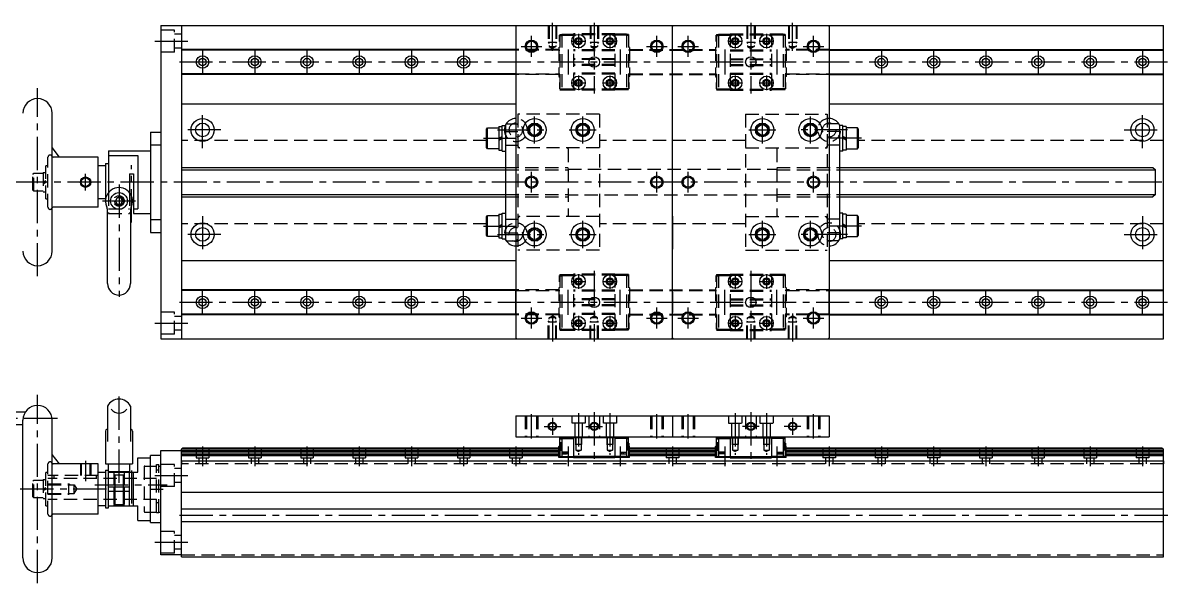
# Model space of a CAD drawing. Extents: x -2 to 824, y -8 to 273.
# Drawn here: x 275 to 824, y 5 to 273 of the extents above; entities that cross this region are included whole.
import ezdxf

# ---------------------------------------------------------------- set-up
doc = ezdxf.new("R2010")
doc.units = 0
doc.header["$LTSCALE"] = 0.5
doc.linetypes.add('CENTER', pattern=[50.8, 31.75, -6.35, 6.35, -6.35])
doc.linetypes.add('DASHED', pattern=[19.05, 12.7, -6.35])
for name, color, linetype in [('MSM_CENTER', 1, 'CENTER'), ('MSM_CONTINUOUS', 7, 'CONTINUOUS'), ('MSM_DASHED', 4, 'DASHED'), ('MSM_NARROW', 5, 'CONTINUOUS')]:
    doc.layers.add(name, color=color, linetype=linetype)

msp = doc.modelspace()

# ---------------------------------------------------------------- linework, layer by layer
at = {"layer": 'MSM_CENTER'}
for p, q in [((528.36, 259.71), (528.36, 273.05)), ((548.36, 273.05), (548.36, 239.34)), ((623.36, 273.05), (623.36, 239.34)), ((643.36, 259.71), (643.36, 273.05)), ((338.02, 264.34), (353.76, 264.34)), ((518.36, 256.84), (518.36, 266.84)), ((537.36, 264.34), (544.36, 264.34)), ((540.86, 267.84), (540.86, 260.84)), ((552.36, 264.34), (559.36, 264.34)), ((555.86, 267.84), (555.86, 260.84)), ((578.36, 256.84), (578.36, 266.84)), ((593.36, 256.84), (593.36, 266.84)), ((612.36, 264.34), (619.36, 264.34)), ((615.86, 267.84), (615.86, 260.84)), ((627.36, 264.34), (634.36, 264.34)), ((630.86, 267.84), (630.86, 260.84)), ((653.36, 256.84), (653.36, 266.84)), ((360.86, 260.34), (360.86, 248.34)), ((385.86, 260.34), (385.86, 248.34)), ((410.86, 260.34), (410.86, 248.34)), ((435.86, 260.34), (435.86, 248.34)), ((460.86, 260.34), (460.86, 248.34)), ((485.86, 260.34), (485.86, 248.34)), ((510.86, 260.34), (510.86, 248.34)), ((513.36, 261.84), (523.36, 261.84)), ((535.86, 260.34), (535.86, 248.34)), ((560.86, 260.34), (560.86, 248.34)), ((573.36, 261.84), (583.36, 261.84)), ((585.86, 249.54), (585.86, 259.14)), ((588.36, 261.84), (598.36, 261.84)), ((610.86, 260.34), (610.86, 248.34)), ((635.86, 260.34), (635.86, 248.34)), ((648.36, 261.84), (658.36, 261.84)), ((660.86, 260.34), (660.86, 248.34)), ((685.86, 260.34), (685.86, 248.34)), ((710.86, 260.34), (710.86, 248.34)), ((735.86, 260.34), (735.86, 248.34)), ((760.86, 260.34), (760.86, 248.34)), ((785.86, 260.34), (785.86, 248.34)), ((810.86, 260.34), (810.86, 248.34)), ((822.88, 254.34), (346.83, 254.34)), ((540.86, 247.84), (540.86, 240.84)), ((555.86, 247.84), (555.86, 240.84)), ((615.86, 247.84), (615.86, 240.84)), ((630.86, 247.84), (630.86, 240.84)), ((281.86, 151.84), (281.86, 241.84)), ((537.36, 244.34), (544.36, 244.34)), ((552.36, 244.34), (559.36, 244.34)), ((612.36, 244.34), (619.36, 244.34)), ((627.36, 244.34), (634.36, 244.34)), ((360.86, 213.04), (360.86, 230.64)), ((585.86, 213.04), (585.86, 230.64)), ((810.86, 213.04), (810.86, 230.64)), ((519.86, 215.34), (519.86, 228.34)), ((542.86, 215.34), (542.86, 228.34)), ((628.86, 215.34), (628.86, 228.34)), ((651.86, 215.34), (651.86, 228.34)), ((369.66, 221.84), (352.06, 221.84)), ((502.06, 221.84), (526.36, 221.84)), ((536.36, 221.84), (549.36, 221.84)), ((622.36, 221.84), (635.36, 221.84)), ((669.66, 221.84), (645.36, 221.84)), ((802.06, 221.84), (819.66, 221.84)), ((495.34, 217.84), (513.86, 217.84)), ((676.38, 217.84), (657.86, 217.84)), ((326.86, 177.61), (326.86, 204.97)), ((304.86, 192.84), (304.86, 200.84)), ((518.36, 191.84), (518.36, 201.84)), ((578.36, 191.84), (578.36, 201.84)), ((593.36, 191.84), (593.36, 201.84)), ((653.36, 191.84), (653.36, 201.84)), ((820.11, 196.84), (234.71, 196.84)), ((320.86, 195.67), (320.86, 141.97)), ((313.03, 187.84), (328.69, 187.84)), ((360.86, 180.64), (360.86, 163.04)), ((495.34, 175.84), (513.86, 175.84)), ((519.86, 165.34), (519.86, 178.34)), ((542.86, 165.34), (542.86, 178.34)), ((585.86, 180.64), (585.86, 163.04)), ((628.86, 165.34), (628.86, 178.34)), ((651.86, 165.34), (651.86, 178.34)), ((676.38, 175.84), (657.86, 175.84)), ((810.86, 180.64), (810.86, 163.04)), ((369.66, 171.84), (352.06, 171.84)), ((502.06, 171.84), (526.36, 171.84)), ((536.36, 171.84), (549.36, 171.84)), ((622.36, 171.84), (635.36, 171.84)), ((669.66, 171.84), (645.36, 171.84)), ((802.06, 171.84), (819.66, 171.84)), ((548.36, 154.34), (548.36, 120.64)), ((623.36, 154.34), (623.36, 120.64)), ((537.36, 149.34), (544.36, 149.34)), ((540.86, 152.84), (540.86, 145.84)), ((552.36, 149.34), (559.36, 149.34)), ((555.86, 152.84), (555.86, 145.84)), ((612.36, 149.34), (619.36, 149.34)), ((615.86, 152.84), (615.86, 145.84)), ((627.36, 149.34), (634.36, 149.34)), ((630.86, 152.84), (630.86, 145.84)), ((360.86, 133.34), (360.86, 145.34)), ((385.86, 133.34), (385.86, 145.34)), ((410.86, 133.34), (410.86, 145.34)), ((435.86, 133.34), (435.86, 145.34)), ((460.86, 133.34), (460.86, 145.34)), ((485.86, 133.34), (485.86, 145.34)), ((510.86, 133.34), (510.86, 145.34)), ((535.86, 133.34), (535.86, 145.34)), ((560.86, 133.34), (560.86, 145.34)), ((585.86, 144.14), (585.86, 134.54)), ((610.86, 133.34), (610.86, 145.34)), ((635.86, 133.34), (635.86, 145.34)), ((660.86, 133.34), (660.86, 145.34)), ((685.86, 133.34), (685.86, 145.34)), ((710.86, 133.34), (710.86, 145.34)), ((735.86, 133.34), (735.86, 145.34)), ((760.86, 133.34), (760.86, 145.34)), ((785.86, 133.34), (785.86, 145.34)), ((810.86, 133.34), (810.86, 145.34)), ((822.88, 139.34), (346.83, 139.34)), ((513.36, 131.84), (523.36, 131.84)), ((518.36, 126.84), (518.36, 136.84)), ((528.36, 133.97), (528.36, 120.64)), ((540.86, 132.84), (540.86, 125.84)), ((555.86, 132.84), (555.86, 125.84)), ((573.36, 131.84), (583.36, 131.84)), ((578.36, 126.84), (578.36, 136.84)), ((588.36, 131.84), (598.36, 131.84)), ((593.36, 126.84), (593.36, 136.84)), ((615.86, 132.84), (615.86, 125.84)), ((630.86, 132.84), (630.86, 125.84)), ((643.36, 133.97), (643.36, 120.64)), ((648.36, 131.84), (658.36, 131.84)), ((653.36, 126.84), (653.36, 136.84)), ((338.02, 129.34), (353.76, 129.34)), ((537.36, 129.34), (544.36, 129.34)), ((552.36, 129.34), (559.36, 129.34)), ((612.36, 129.34), (619.36, 129.34)), ((627.36, 129.34), (634.36, 129.34)), ((281.86, 5), (281.86, 95)), ((320.86, 52.99), (320.86, 96.1)), ((291.36, 83.75), (234.71, 83.75)), ((518.36, 74.12), (518.36, 85.88)), ((528.36, 84), (528.36, 76)), ((540.86, 86.23), (540.86, 66.42)), ((548.36, 86.75), (548.36, 63.5)), ((555.86, 86.23), (555.86, 66.42)), ((578.36, 74.12), (578.36, 85.88)), ((593.36, 74.12), (593.36, 85.88)), ((615.86, 86.23), (615.86, 66.42)), ((623.36, 86.75), (623.36, 63.5)), ((630.86, 86.23), (630.86, 66.42)), ((643.36, 84), (643.36, 76)), ((653.36, 74.12), (653.36, 85.88)), ((524.36, 80), (532.36, 80)), ((544.36, 80), (552.36, 80)), ((627.36, 80), (619.36, 80)), ((647.36, 80), (639.36, 80)), ((360.86, 70.32), (360.86, 60.98)), ((385.86, 70.32), (385.86, 60.98)), ((410.86, 70.32), (410.86, 60.98)), ((435.86, 70.32), (435.86, 60.98)), ((460.86, 70.32), (460.86, 60.98)), ((485.86, 70.32), (485.86, 60.98)), ((510.86, 70.32), (510.86, 60.98)), ((535.86, 70.32), (535.86, 60.98)), ((560.86, 70.32), (560.86, 60.98)), ((585.86, 70.32), (585.86, 60.98)), ((610.86, 70.32), (610.86, 60.98)), ((635.86, 70.32), (635.86, 60.98)), ((660.86, 70.32), (660.86, 60.98)), ((685.86, 70.32), (685.86, 60.98)), ((710.86, 70.32), (710.86, 60.98)), ((735.86, 70.32), (735.86, 60.98)), ((760.86, 70.32), (760.86, 60.98)), ((785.86, 70.32), (785.86, 60.98)), ((810.86, 70.32), (810.86, 60.98)), ((304.86, 63.43), (304.86, 53.81)), ((326.86, 58.88), (326.86, 41)), ((338.02, 56.5), (353.76, 56.5)), ((314.86, 50), (272.36, 50)), ((309.36, 52), (343.86, 52)), ((349.87, 37.5), (823.59, 37.5)), ((338.02, 24.5), (353.76, 24.5))]:
    msp.add_line(p, q, dxfattribs=at)
at = {"layer": 'MSM_CONTINUOUS'}
for p, q in [((340.86, 271.84), (820.86, 271.84)), ((340.86, 271.84), (340.86, 121.84)), ((350.86, 271.84), (350.86, 121.84)), ((510.86, 271.34), (511.36, 271.84)), ((510.86, 271.34), (510.86, 122.34)), ((585.86, 271.34), (585.36, 271.84)), ((585.86, 271.34), (586.36, 271.84)), ((585.86, 122.34), (585.86, 271.34)), ((660.86, 271.34), (660.36, 271.84)), ((660.86, 271.34), (660.86, 122.34)), ((820.86, 121.84), (820.86, 271.84)), ((510.86, 260.34), (350.86, 260.34)), ((510.86, 260.04), (350.86, 260.04)), ((660.86, 260.34), (820.86, 260.34)), ((660.86, 260.04), (820.86, 260.04)), ((510.86, 248.64), (350.86, 248.64)), ((510.86, 248.34), (350.86, 248.34)), ((660.86, 248.64), (820.86, 248.64)), ((660.86, 248.34), (820.86, 248.34)), ((350.86, 234.34), (510.86, 234.34)), ((660.86, 234.34), (820.86, 234.34)), ((288.86, 163.84), (288.86, 229.84)), ((335.86, 220.84), (340.86, 220.84)), ((335.86, 220.84), (335.86, 172.84)), ((496.76, 222.24), (497.36, 222.84)), ((496.76, 213.44), (496.76, 222.24)), ((497.36, 222.84), (502.76, 222.84)), ((497.36, 212.84), (497.36, 222.84)), ((502.76, 223.54), (504.26, 223.54)), ((502.76, 223.54), (502.76, 212.14)), ((504.26, 211.74), (504.26, 223.94)), ((504.26, 223.94), (505.86, 223.94)), ((506.36, 224.84), (505.86, 224.34)), ((505.86, 224.34), (505.86, 169.34)), ((506.36, 224.84), (510.86, 224.84)), ((665.36, 224.84), (660.86, 224.84)), ((665.36, 224.84), (665.86, 224.34)), ((665.86, 224.34), (665.86, 169.34)), ((667.46, 223.94), (665.86, 223.94)), ((667.46, 211.74), (667.46, 223.94)), ((668.96, 223.54), (667.46, 223.54)), ((668.96, 223.54), (668.96, 212.14)), ((674.36, 222.84), (668.96, 222.84)), ((674.96, 222.24), (674.36, 222.84)), ((674.36, 212.84), (674.36, 222.84)), ((674.96, 213.44), (674.96, 222.24)), ((335.86, 214.73), (340.86, 214.73)), ((502.76, 217.84), (504.26, 218.71)), ((502.76, 216.98), (504.26, 217.84)), ((668.96, 217.84), (667.46, 218.71)), ((668.96, 216.98), (667.46, 217.84)), ((292.41, 208.84), (288.86, 213.36)), ((310.86, 208.84), (289.28, 208.84)), ((310.86, 184.84), (310.86, 208.84)), ((315.86, 211.84), (315.86, 191.91)), ((315.86, 211.84), (335.86, 211.84)), ((315.86, 209.53), (329.86, 209.53)), ((329.86, 209.53), (329.86, 184.15)), ((497.36, 212.84), (496.76, 213.44)), ((502.76, 212.84), (497.36, 212.84)), ((502.76, 212.14), (504.26, 212.14)), ((504.26, 211.74), (505.86, 211.74)), ((667.46, 211.74), (665.86, 211.74)), ((668.96, 212.14), (667.46, 212.14)), ((668.96, 212.84), (674.36, 212.84)), ((674.36, 212.84), (674.96, 213.44)), ((310.86, 204.84), (314.36, 204.84)), ((314.36, 205.84), (314.36, 187.84)), ((314.36, 205.84), (315.86, 205.84)), ((350.86, 203.84), (505.86, 203.84)), ((665.86, 203.84), (815.86, 203.84)), ((815.86, 203.84), (816.86, 202.84)), ((325.86, 200.84), (325.86, 191.91)), ((325.86, 200.84), (327.86, 200.84)), ((327.86, 200.84), (327.86, 181.84)), ((816.86, 202.84), (816.86, 190.84)), ((314.36, 188.84), (310.86, 188.84)), ((314.36, 187.84), (314.42, 187.84)), ((320, 189.34), (319.13, 187.84)), ((319.13, 187.84), (320, 186.34)), ((321.73, 189.34), (320, 189.34)), ((322.59, 187.84), (321.73, 189.34)), ((321.73, 186.34), (322.59, 187.84)), ((350.86, 189.84), (505.86, 189.84)), ((665.86, 189.84), (815.86, 189.84)), ((816.86, 190.84), (815.86, 189.84)), ((310.86, 184.84), (289.28, 184.84)), ((315.36, 148.34), (315.36, 183.3)), ((320, 186.34), (321.73, 186.34)), ((326.37, 183.3), (326.37, 148.34)), ((327.86, 184.15), (329.86, 184.15)), ((327.86, 181.84), (335.86, 181.84)), ((502.76, 181.54), (504.26, 181.54)), ((502.76, 181.54), (502.76, 170.14)), ((504.26, 169.74), (504.26, 181.94)), ((504.26, 181.94), (505.86, 181.94)), ((667.46, 181.94), (665.86, 181.94)), ((667.46, 169.74), (667.46, 181.94)), ((668.96, 181.54), (667.46, 181.54)), ((668.96, 181.54), (668.96, 170.14)), ((335.86, 178.95), (340.86, 178.95)), ((496.76, 180.24), (497.36, 180.84)), ((496.76, 171.44), (496.76, 180.24)), ((497.36, 180.84), (502.76, 180.84)), ((497.36, 170.84), (497.36, 180.84)), ((502.76, 175.84), (504.26, 176.71)), ((502.76, 174.98), (504.26, 175.84)), ((668.96, 175.84), (667.46, 176.71)), ((668.96, 174.98), (667.46, 175.84)), ((674.36, 180.84), (668.96, 180.84)), ((674.96, 180.24), (674.36, 180.84)), ((674.36, 170.84), (674.36, 180.84)), ((674.96, 171.44), (674.96, 180.24)), ((335.86, 172.84), (340.86, 172.84)), ((497.36, 170.84), (496.76, 171.44)), ((502.76, 170.84), (497.36, 170.84)), ((502.76, 170.14), (504.26, 170.14)), ((668.96, 170.14), (667.46, 170.14)), ((668.96, 170.84), (674.36, 170.84)), ((674.36, 170.84), (674.96, 171.44)), ((504.26, 169.74), (505.86, 169.74)), ((506.36, 168.84), (505.86, 169.34)), ((506.36, 168.84), (510.86, 168.84)), ((665.36, 168.84), (660.86, 168.84)), ((665.36, 168.84), (665.86, 169.34)), ((667.46, 169.74), (665.86, 169.74)), ((350.86, 159.34), (510.86, 159.34)), ((660.86, 159.34), (820.86, 159.34)), ((510.86, 145.34), (350.86, 145.34)), ((510.86, 145.04), (350.86, 145.04)), ((660.86, 145.34), (820.86, 145.34)), ((660.86, 145.04), (820.86, 145.04)), ((510.86, 133.64), (350.86, 133.64)), ((510.86, 133.34), (350.86, 133.34)), ((660.86, 133.64), (820.86, 133.64)), ((660.86, 133.34), (820.86, 133.34)), ((340.86, 121.84), (820.86, 121.84)), ((510.86, 122.34), (511.36, 121.84)), ((585.86, 122.34), (585.36, 121.84)), ((585.86, 122.34), (586.36, 121.84)), ((660.86, 122.34), (660.36, 121.84)), ((315.36, 89.65), (315.36, 72.67)), ((326.37, 89.65), (326.37, 72.67)), ((275.95, 86.75), (270.86, 86.75)), ((274.86, 17), (274.86, 83)), ((288.86, 17), (288.86, 83)), ((510.86, 85), (510.86, 75)), ((510.86, 85), (660.86, 85)), ((585.86, 85), (585.86, 75)), ((660.86, 85), (660.86, 75)), ((274.86, 80.75), (270.86, 80.75)), ((314.42, 77.67), (314.42, 62.09)), ((315.15, 78.63), (315.36, 78.69)), ((326.58, 78.63), (326.37, 78.69)), ((327.3, 77.67), (327.3, 62.09)), ((510.86, 75), (660.86, 75)), ((531.71, 71.9), (531.71, 68.9)), ((532.31, 71.9), (531.71, 71.9)), ((531.91, 71.9), (531.91, 74.6)), ((531.91, 74.6), (532.91, 74.6)), ((531.91, 74.1), (532.91, 74.1)), ((531.91, 72.2), (532.91, 72.2)), ((532.31, 72.2), (532.31, 68.6)), ((532.91, 74.7), (532.91, 65.1)), ((532.91, 74.7), (538.41, 74.7)), ((532.91, 74.2), (538.41, 74.2)), ((538.41, 75), (538.41, 65)), ((558.31, 74.5), (538.41, 74.5)), ((558.31, 75), (558.31, 65)), ((563.81, 74.7), (558.31, 74.7)), ((563.81, 74.2), (558.31, 74.2)), ((563.81, 74.7), (563.81, 65.1)), ((564.81, 74.6), (563.81, 74.6)), ((564.81, 74.1), (563.81, 74.1)), ((564.81, 72.2), (563.81, 72.2)), ((564.41, 72.2), (564.41, 68.6)), ((565.01, 71.9), (564.41, 71.9)), ((564.81, 71.9), (564.81, 74.6)), ((565.01, 71.9), (565.01, 68.9)), ((606.71, 71.9), (607.31, 71.9)), ((606.71, 71.9), (606.71, 68.9)), ((606.91, 71.9), (606.91, 74.6)), ((606.91, 74.6), (607.91, 74.6)), ((606.91, 74.1), (607.91, 74.1)), ((606.91, 72.2), (607.91, 72.2)), ((607.31, 72.2), (607.31, 68.6)), ((607.91, 74.7), (607.91, 65.1)), ((607.91, 74.7), (613.41, 74.7)), ((607.91, 74.2), (613.41, 74.2)), ((613.41, 75), (613.41, 65)), ((613.41, 74.5), (633.31, 74.5)), ((633.31, 75), (633.31, 65)), ((638.81, 74.7), (633.31, 74.7)), ((638.81, 74.2), (633.31, 74.2)), ((638.81, 74.7), (638.81, 65.1)), ((639.81, 74.6), (638.81, 74.6)), ((639.81, 74.1), (638.81, 74.1)), ((639.81, 72.2), (638.81, 72.2)), ((639.41, 72.2), (639.41, 68.6)), ((639.41, 71.9), (640.01, 71.9)), ((639.81, 71.9), (639.81, 74.6)), ((640.01, 71.9), (640.01, 68.9)), ((292.41, 62), (288.86, 66.52)), ((335.86, 34), (335.86, 66)), ((340.86, 66), (335.86, 66)), ((340.86, 18.5), (340.86, 68.5)), ((340.86, 68.5), (350.86, 68.5)), ((351.36, 69.5), (350.86, 69)), ((350.86, 17.5), (350.86, 69)), ((531.41, 68.46), (350.86, 68.46)), ((531.41, 68.25), (350.86, 68.25)), ((531.41, 67.7), (350.86, 67.7)), ((531.41, 66.7), (350.86, 66.7)), ((531.41, 66.15), (350.86, 66.15)), ((531.41, 65.94), (350.86, 65.94)), ((531.41, 69.2), (351.06, 69.2)), ((531.41, 69.5), (351.36, 69.5)), ((531.41, 70.43), (531.71, 70.61)), ((531.41, 65.1), (531.41, 70.43)), ((531.41, 69.13), (531.71, 69.13)), ((531.91, 68.51), (531.41, 68.51)), ((531.91, 67.38), (531.41, 67.64)), ((531.91, 67.29), (531.41, 67.55)), ((531.91, 67.11), (531.41, 66.85)), ((531.91, 67.02), (531.41, 66.76)), ((531.91, 65.89), (531.41, 65.89)), ((531.71, 68.9), (532.31, 68.9)), ((531.91, 68.9), (531.91, 65.1)), ((531.91, 68.6), (532.91, 68.6)), ((531.91, 67.11), (531.91, 67.11)), ((535.61, 67.6), (532.91, 67.6)), ((535.61, 66.8), (532.91, 66.8)), ((535.11, 67.55), (533.26, 67.55)), ((533.26, 66.85), (535.11, 66.85)), ((533.71, 67.55), (533.71, 67.6)), ((533.71, 66.8), (533.71, 66.85)), ((534.17, 67.55), (534.17, 67.6)), ((534.17, 66.8), (534.17, 66.85)), ((534.31, 66.85), (534.31, 67.55)), ((535.11, 66.85), (535.11, 67.55)), ((535.61, 66.8), (535.61, 67.6)), ((561.11, 67.6), (563.81, 67.6)), ((561.11, 66.8), (561.11, 67.6)), ((561.11, 66.8), (563.81, 66.8)), ((563.46, 67.55), (561.61, 67.55)), ((561.61, 67.55), (561.61, 66.85)), ((561.61, 66.85), (563.46, 66.85)), ((562.41, 67.55), (562.41, 66.85)), ((562.55, 67.55), (562.55, 67.6)), ((562.55, 66.8), (562.55, 66.85)), ((563.01, 67.55), (563.01, 67.6)), ((563.01, 66.8), (563.01, 66.85)), ((564.81, 68.6), (563.81, 68.6)), ((564.41, 68.9), (565.01, 68.9)), ((564.81, 68.9), (564.81, 65.1)), ((564.81, 68.51), (565.31, 68.51)), ((564.81, 67.38), (565.31, 67.64)), ((564.81, 67.29), (565.31, 67.55)), ((564.81, 67.11), (565.31, 66.85)), ((564.81, 67.11), (564.81, 67.11)), ((564.81, 67.02), (565.31, 66.76)), ((564.81, 65.89), (565.31, 65.89)), ((565.31, 70.43), (565.01, 70.61)), ((565.31, 69.13), (565.01, 69.13)), ((565.31, 65.1), (565.31, 70.43)), ((606.41, 69.5), (565.31, 69.5)), ((606.41, 69.2), (565.31, 69.2)), ((606.41, 68.46), (565.31, 68.46)), ((606.41, 68.25), (565.31, 68.25)), ((606.41, 67.7), (565.31, 67.7)), ((606.41, 66.7), (565.31, 66.7)), ((606.41, 66.15), (565.31, 66.15)), ((606.41, 65.94), (565.31, 65.94)), ((606.41, 70.43), (606.71, 70.61)), ((606.41, 65.1), (606.41, 70.43)), ((606.41, 69.13), (606.71, 69.13)), ((606.91, 68.51), (606.41, 68.51)), ((606.91, 67.38), (606.41, 67.64)), ((606.91, 67.29), (606.41, 67.55)), ((606.91, 67.11), (606.41, 66.85)), ((606.91, 67.02), (606.41, 66.76)), ((606.91, 65.89), (606.41, 65.89)), ((607.31, 68.9), (606.71, 68.9)), ((606.91, 68.9), (606.91, 65.1)), ((606.91, 68.6), (607.91, 68.6)), ((606.91, 67.11), (606.91, 67.11)), ((610.61, 67.6), (607.91, 67.6)), ((610.61, 66.8), (607.91, 66.8)), ((608.26, 67.55), (610.11, 67.55)), ((610.11, 66.85), (608.26, 66.85)), ((608.71, 67.55), (608.71, 67.6)), ((608.71, 66.8), (608.71, 66.85)), ((609.17, 67.55), (609.17, 67.6)), ((609.17, 66.8), (609.17, 66.85)), ((609.31, 67.55), (609.31, 66.85)), ((610.11, 67.55), (610.11, 66.85)), ((610.61, 66.8), (610.61, 67.6)), ((636.11, 67.6), (638.81, 67.6)), ((636.11, 66.8), (636.11, 67.6)), ((636.11, 66.8), (638.81, 66.8)), ((636.61, 66.85), (636.61, 67.55)), ((636.61, 67.55), (638.46, 67.55)), ((638.46, 66.85), (636.61, 66.85)), ((637.41, 66.85), (637.41, 67.55)), ((637.55, 67.55), (637.55, 67.6)), ((637.55, 66.8), (637.55, 66.85)), ((638.01, 67.55), (638.01, 67.6)), ((638.01, 66.8), (638.01, 66.85)), ((639.81, 68.6), (638.81, 68.6)), ((640.01, 68.9), (639.41, 68.9)), ((639.81, 68.9), (639.81, 65.1)), ((639.81, 68.51), (640.31, 68.51)), ((639.81, 67.38), (640.31, 67.64)), ((639.81, 67.29), (640.31, 67.55)), ((639.81, 67.11), (639.81, 67.11)), ((639.81, 67.11), (640.31, 66.85)), ((639.81, 67.02), (640.31, 66.76)), ((639.81, 65.89), (640.31, 65.89)), ((640.31, 70.43), (640.01, 70.61)), ((640.31, 69.13), (640.01, 69.13)), ((640.31, 65.1), (640.31, 70.43)), ((820.36, 69.5), (640.31, 69.5)), ((820.66, 69.2), (640.31, 69.2)), ((820.86, 68.46), (640.31, 68.46)), ((820.86, 68.25), (640.31, 68.25)), ((820.86, 67.7), (640.31, 67.7)), ((820.86, 66.7), (640.31, 66.7)), ((820.86, 66.15), (640.31, 66.15)), ((820.86, 65.94), (640.31, 65.94)), ((820.36, 69.5), (820.86, 69)), ((820.86, 17.5), (820.86, 69)), ((310.86, 62), (289.28, 62)), ((310.86, 38), (310.86, 62)), ((314.42, 62.09), (314.62, 62)), ((314.42, 62.09), (327.3, 62.09)), ((314.62, 62), (327.1, 62)), ((315.86, 41), (315.86, 62)), ((325.86, 62), (325.86, 58.37)), ((327.3, 62.09), (327.1, 62)), ((329.86, 65), (335.86, 65)), ((329.86, 58), (329.86, 65)), ((350.86, 63.5), (820.86, 63.5)), ((538.41, 65.1), (531.41, 65.1)), ((531.91, 65.6), (538.41, 65.6)), ((558.31, 65.5), (538.41, 65.5)), ((558.31, 65), (538.41, 65)), ((564.81, 65.6), (558.31, 65.6)), ((565.31, 65.1), (558.31, 65.1)), ((613.41, 65.1), (606.41, 65.1)), ((606.91, 65.6), (613.41, 65.6)), ((613.41, 65.5), (633.31, 65.5)), ((613.41, 65), (633.31, 65)), ((639.81, 65.6), (633.31, 65.6)), ((640.31, 65.1), (633.31, 65.1)), ((310.86, 58), (314.36, 58)), ((314.36, 59), (315.86, 59)), ((314.36, 59), (314.36, 41)), ((315.86, 58.37), (325.86, 58.37)), ((316.23, 58), (315.86, 58.37)), ((315.86, 58), (329.86, 58)), ((325.5, 58), (325.86, 58.37)), ((325.86, 42), (325.86, 58)), ((327.86, 42), (327.86, 58)), ((315.86, 51), (325.86, 51)), ((318.36, 51), (318.36, 49)), ((323.36, 51), (323.36, 49)), ((315.86, 49), (325.86, 49)), ((350.86, 48.5), (820.86, 48.5)), ((314.36, 42), (310.86, 42)), ((314.36, 41), (315.86, 41)), ((315.86, 42), (329.86, 42)), ((329.86, 35), (329.86, 42)), ((350.86, 40.5), (820.86, 40.5)), ((310.86, 38), (289.28, 38)), ((329.86, 35), (335.86, 35)), ((335.86, 34), (340.86, 34)), ((350.86, 34.5), (820.86, 34.5)), ((350.86, 18.5), (340.86, 18.5)), ((350.86, 17.5), (820.86, 17.5))]:
    msp.add_line(p, q, dxfattribs=at)
for centre, radius in [((518.36, 261.84), 2.46), ((540.86, 264.34), 3.25), ((540.86, 264.34), 1.75), ((540.86, 264.34), 1.23), ((555.86, 264.34), 3.25), ((555.86, 264.34), 1.75), ((555.86, 264.34), 1.23), ((578.36, 261.84), 2.46), ((593.36, 261.84), 2.46), ((615.86, 264.34), 3.25), ((615.86, 264.34), 1.75), ((615.86, 264.34), 1.23), ((630.86, 264.34), 3.25), ((630.86, 264.34), 1.75), ((630.86, 264.34), 1.23), ((653.36, 261.84), 2.46), ((360.86, 254.34), 3), ((360.86, 254.34), 1.75), ((385.86, 254.34), 3), ((385.86, 254.34), 1.75), ((410.86, 254.34), 3), ((410.86, 254.34), 1.75), ((435.86, 254.34), 3), ((435.86, 254.34), 1.75), ((460.86, 254.34), 3), ((460.86, 254.34), 1.75), ((485.86, 254.34), 3), ((485.86, 254.34), 1.75), ((548.36, 254.34), 2.5), ((623.36, 254.34), 2.5), ((685.86, 254.34), 3), ((685.86, 254.34), 1.75), ((710.86, 254.34), 3), ((710.86, 254.34), 1.75), ((735.86, 254.34), 3), ((735.86, 254.34), 1.75), ((760.86, 254.34), 3), ((760.86, 254.34), 1.75), ((785.86, 254.34), 3), ((785.86, 254.34), 1.75), ((810.86, 254.34), 3), ((810.86, 254.34), 1.75), ((540.86, 244.34), 3.25), ((555.86, 244.34), 3.25), ((615.86, 244.34), 3.25), ((630.86, 244.34), 3.25), ((540.86, 244.34), 1.75), ((540.86, 244.34), 1.23), ((555.86, 244.34), 1.75), ((555.86, 244.34), 1.23), ((615.86, 244.34), 1.75), ((615.86, 244.34), 1.23), ((630.86, 244.34), 1.75), ((630.86, 244.34), 1.23), ((360.86, 221.84), 5.5), ((360.86, 221.84), 3.3), ((519.86, 221.84), 5.5), ((519.86, 221.84), 3.3), ((542.86, 221.84), 5.5), ((542.86, 221.84), 3.3), ((628.86, 221.84), 5.5), ((628.86, 221.84), 3.3), ((651.86, 221.84), 5.5), ((651.86, 221.84), 3.3), ((810.86, 221.84), 5.5), ((810.86, 221.84), 3.3), ((519.86, 221.84), 2.46), ((542.86, 221.84), 2.46), ((628.86, 221.84), 2.46), ((651.86, 221.84), 2.46), ((304.86, 196.84), 2.07), ((518.36, 196.84), 2.46), ((578.36, 196.84), 2.46), ((593.36, 196.84), 2.46), ((653.36, 196.84), 2.46), ((320.86, 187.84), 4), ((360.86, 171.84), 5.5), ((519.86, 171.84), 5.5), ((542.86, 171.84), 5.5), ((628.86, 171.84), 5.5), ((651.86, 171.84), 5.5), ((810.86, 171.84), 5.5), ((360.86, 171.84), 3.3), ((519.86, 171.84), 3.3), ((519.86, 171.84), 2.46), ((542.86, 171.84), 3.3), ((542.86, 171.84), 2.46), ((628.86, 171.84), 3.3), ((628.86, 171.84), 2.46), ((651.86, 171.84), 3.3), ((651.86, 171.84), 2.46), ((810.86, 171.84), 3.3), ((540.86, 149.34), 3.25), ((540.86, 149.34), 1.75), ((540.86, 149.34), 1.23), ((555.86, 149.34), 3.25), ((555.86, 149.34), 1.75), ((555.86, 149.34), 1.23), ((615.86, 149.34), 3.25), ((615.86, 149.34), 1.75), ((615.86, 149.34), 1.23), ((630.86, 149.34), 3.25), ((630.86, 149.34), 1.75), ((630.86, 149.34), 1.23), ((360.86, 139.34), 3), ((360.86, 139.34), 1.75), ((385.86, 139.34), 3), ((385.86, 139.34), 1.75), ((410.86, 139.34), 3), ((410.86, 139.34), 1.75), ((435.86, 139.34), 3), ((435.86, 139.34), 1.75), ((460.86, 139.34), 3), ((460.86, 139.34), 1.75), ((485.86, 139.34), 3), ((485.86, 139.34), 1.75), ((548.36, 139.34), 2.5), ((623.36, 139.34), 2.5), ((685.86, 139.34), 3), ((685.86, 139.34), 1.75), ((710.86, 139.34), 3), ((710.86, 139.34), 1.75), ((735.86, 139.34), 3), ((735.86, 139.34), 1.75), ((760.86, 139.34), 3), ((760.86, 139.34), 1.75), ((785.86, 139.34), 3), ((785.86, 139.34), 1.75), ((810.86, 139.34), 3), ((810.86, 139.34), 1.75), ((518.36, 131.84), 2.46), ((540.86, 129.34), 3.25), ((555.86, 129.34), 3.25), ((578.36, 131.84), 2.46), ((593.36, 131.84), 2.46), ((615.86, 129.34), 3.25), ((630.86, 129.34), 3.25), ((653.36, 131.84), 2.46), ((540.86, 129.34), 1.75), ((540.86, 129.34), 1.23), ((555.86, 129.34), 1.75), ((555.86, 129.34), 1.23), ((615.86, 129.34), 1.75), ((615.86, 129.34), 1.23), ((630.86, 129.34), 1.75), ((630.86, 129.34), 1.23), ((528.36, 80), 1.62), ((548.36, 80), 1.62), ((623.36, 80), 1.62), ((643.36, 80), 1.62)]:
    msp.add_circle(centre, radius, dxfattribs=at)
for centre, radius, start, end in [((281.86, 229.84), 7, 0, 180), ((510.86, 221.84), 5.5, 90, 150.3695), ((510.86, 221.84), 3.3, 90, 114.62), ((660.86, 221.84), 5.5, 29.6305, 90), ((660.86, 221.84), 3.3, 65.38, 90), ((510.86, 221.84), 5.5, 155.38, 157.5536), ((660.86, 221.84), 5.5, 22.4464, 24.62), ((289.28, 209.34), 0.5, 214.0625, 270), ((320.86, 187.84), 6.44, 336.6341, 203.3659), ((289.28, 184.34), 0.5, 90, 145.9375), ((310.36, 183.3), 5, 0, 23.3659), ((331.37, 183.3), 5, 156.6341, 180), ((510.86, 171.84), 5.5, 202.4464, 204.62), ((510.86, 171.84), 5.5, 209.6305, 270), ((510.86, 171.84), 3.3, 245.38, 270), ((660.86, 171.84), 5.5, 270, 330.3695), ((660.86, 171.84), 3.3, 270, 294.62), ((660.86, 171.84), 5.5, 335.38, 337.5536), ((281.86, 163.84), 7, 180, 360), ((320.86, 148.34), 5.5, 180, 0), ((281.86, 83), 7, 0, 180), ((320.86, 86.81), 6.2, 27.3186, 152.6814), ((320.86, 90.95), 4.6, 216.9899, 323.0101), ((315.42, 77.67), 1, 105.7247, 180), ((326.3, 77.67), 1, 0, 74.2753), ((533.26, 67.2), 0.35, 90, 270), ((563.46, 67.2), 0.35, 270, 90), ((608.26, 67.2), 0.35, 90, 270), ((638.46, 67.2), 0.35, 270, 90), ((289.28, 62.5), 0.5, 214.0625, 270), ((289.28, 37.5), 0.5, 90, 145.9375), ((281.86, 17), 7, 180, 360)]:
    msp.add_arc(centre, radius, start, end, dxfattribs=at)
at = {"layer": 'MSM_DASHED'}
for p, q in [((347.36, 269.59), (340.86, 269.59)), ((347.36, 259.09), (347.36, 269.59)), ((526.36, 271.84), (526.36, 263.84)), ((526.74, 271.84), (526.74, 261.78)), ((529.98, 271.84), (529.98, 261.78)), ((530.36, 271.84), (530.36, 263.84)), ((546.36, 271.84), (546.36, 263.84)), ((546.74, 271.84), (546.74, 261.78)), ((549.98, 271.84), (549.98, 261.78)), ((550.36, 271.84), (550.36, 263.84)), ((621.36, 271.84), (621.36, 263.84)), ((621.74, 271.84), (621.74, 261.78)), ((624.98, 271.84), (624.98, 261.78)), ((625.36, 271.84), (625.36, 263.84)), ((641.36, 271.84), (641.36, 263.84)), ((641.74, 271.84), (641.74, 261.78)), ((644.98, 271.84), (644.98, 261.78)), ((645.36, 271.84), (645.36, 263.84)), ((350.86, 267.64), (347.36, 267.64)), ((526.36, 263.84), (530.36, 263.84)), ((526.36, 263.84), (526.74, 263.19)), ((530.36, 263.84), (529.98, 263.19)), ((531.71, 264.14), (531.71, 267.14)), ((531.71, 267.14), (531.91, 267.14)), ((531.91, 264.14), (531.71, 264.14)), ((531.91, 267.59), (532.91, 267.59)), ((531.91, 267.59), (531.91, 241.09)), ((531.91, 267.09), (532.91, 267.09)), ((532.91, 267.64), (532.91, 241.04)), ((532.91, 267.64), (538.41, 267.64)), ((532.91, 267.14), (538.41, 267.14)), ((558.31, 267.84), (538.41, 267.84)), ((538.41, 267.84), (538.41, 240.84)), ((558.31, 267.34), (538.41, 267.34)), ((546.36, 263.84), (550.36, 263.84)), ((546.36, 263.84), (546.74, 263.19)), ((550.36, 263.84), (549.98, 263.19)), ((558.31, 267.84), (558.31, 240.84)), ((563.81, 267.64), (558.31, 267.64)), ((563.81, 267.14), (558.31, 267.14)), ((563.81, 267.64), (563.81, 241.04)), ((564.81, 267.59), (563.81, 267.59)), ((564.81, 267.09), (563.81, 267.09)), ((564.81, 267.59), (564.81, 241.09)), ((564.81, 267.14), (565.01, 267.14)), ((565.01, 264.14), (564.81, 264.14)), ((565.01, 264.14), (565.01, 267.14)), ((606.91, 267.14), (606.71, 267.14)), ((606.71, 264.14), (606.71, 267.14)), ((606.71, 264.14), (606.91, 264.14)), ((606.91, 267.59), (607.91, 267.59)), ((606.91, 267.59), (606.91, 241.09)), ((606.91, 267.09), (607.91, 267.09)), ((607.91, 267.64), (613.41, 267.64)), ((607.91, 267.64), (607.91, 241.04)), ((607.91, 267.14), (613.41, 267.14)), ((613.41, 267.84), (633.31, 267.84)), ((613.41, 267.84), (613.41, 240.84)), ((613.41, 267.34), (633.31, 267.34)), ((621.36, 263.84), (625.36, 263.84)), ((621.36, 263.84), (621.74, 263.19)), ((625.36, 263.84), (624.98, 263.19)), ((633.31, 267.84), (633.31, 240.84)), ((638.81, 267.64), (633.31, 267.64)), ((638.81, 267.14), (633.31, 267.14)), ((638.81, 267.64), (638.81, 241.04)), ((639.81, 267.59), (638.81, 267.59)), ((639.81, 267.09), (638.81, 267.09)), ((639.81, 267.59), (639.81, 241.09)), ((640.01, 267.14), (639.81, 267.14)), ((639.81, 264.14), (640.01, 264.14)), ((640.01, 264.14), (640.01, 267.14)), ((641.36, 263.84), (645.36, 263.84)), ((641.36, 263.84), (641.74, 263.19)), ((645.36, 263.84), (644.98, 263.19)), ((347.36, 259.09), (340.86, 259.09)), ((350.86, 261.04), (347.36, 261.04)), ((531.41, 260.34), (510.86, 260.34)), ((531.41, 260.04), (510.86, 260.04)), ((526.74, 261.78), (529.98, 261.78)), ((526.74, 261.78), (528.36, 260.84)), ((529.98, 261.78), (528.36, 260.84)), ((531.41, 261.27), (531.91, 261.57)), ((531.41, 261.27), (531.41, 247.41)), ((531.41, 259.97), (531.91, 259.97)), ((558.31, 260.14), (538.41, 260.14)), ((558.31, 259.74), (538.41, 259.74)), ((546.74, 261.78), (549.98, 261.78)), ((546.74, 261.78), (548.36, 260.84)), ((549.98, 261.78), (548.36, 260.84)), ((565.31, 261.27), (564.81, 261.57)), ((565.31, 259.97), (564.81, 259.97)), ((565.31, 261.27), (565.31, 247.41)), ((565.31, 260.34), (606.41, 260.34)), ((565.31, 260.04), (606.41, 260.04)), ((606.41, 261.27), (606.91, 261.57)), ((606.41, 261.27), (606.41, 247.41)), ((606.41, 259.97), (606.91, 259.97)), ((613.41, 260.14), (633.31, 260.14)), ((613.41, 259.74), (633.31, 259.74)), ((621.74, 261.78), (624.98, 261.78)), ((621.74, 261.78), (623.36, 260.84)), ((624.98, 261.78), (623.36, 260.84)), ((640.31, 261.27), (639.81, 261.57)), ((640.31, 259.97), (639.81, 259.97)), ((640.31, 261.27), (640.31, 247.41)), ((660.86, 260.34), (640.31, 260.34)), ((660.86, 260.04), (640.31, 260.04)), ((641.74, 261.78), (644.98, 261.78)), ((641.74, 261.78), (643.36, 260.84)), ((644.98, 261.78), (643.36, 260.84)), ((531.91, 254.34), (531.41, 254.34)), ((558.31, 255.94), (538.41, 255.94)), ((558.31, 255.54), (538.41, 255.54)), ((558.31, 253.14), (538.41, 253.14)), ((558.31, 252.74), (538.41, 252.74)), ((564.81, 254.34), (565.31, 254.34)), ((606.91, 254.34), (606.41, 254.34)), ((613.41, 255.94), (633.31, 255.94)), ((613.41, 255.54), (633.31, 255.54)), ((613.41, 253.14), (633.31, 253.14)), ((613.41, 252.74), (633.31, 252.74)), ((639.81, 254.34), (640.31, 254.34)), ((510.86, 248.64), (531.41, 248.64)), ((531.41, 248.34), (510.86, 248.34)), ((531.41, 248.71), (531.91, 248.71)), ((531.41, 247.41), (531.91, 247.11)), ((558.31, 248.94), (538.41, 248.94)), ((558.31, 248.54), (538.41, 248.54)), ((565.31, 248.71), (564.81, 248.71)), ((565.31, 247.41), (564.81, 247.11)), ((565.31, 248.64), (606.41, 248.64)), ((565.31, 248.34), (606.41, 248.34)), ((606.41, 248.71), (606.91, 248.71)), ((606.41, 247.41), (606.91, 247.11)), ((613.41, 248.94), (633.31, 248.94)), ((613.41, 248.54), (633.31, 248.54)), ((640.31, 248.71), (639.81, 248.71)), ((640.31, 247.41), (639.81, 247.11)), ((640.31, 248.64), (660.86, 248.64)), ((660.86, 248.34), (640.31, 248.34)), ((531.71, 244.54), (531.71, 241.54)), ((531.71, 244.54), (531.91, 244.54)), ((531.91, 241.54), (531.71, 241.54)), ((531.91, 241.59), (532.91, 241.59)), ((532.91, 241.54), (538.41, 241.54)), ((563.81, 241.54), (558.31, 241.54)), ((564.81, 241.59), (563.81, 241.59)), ((564.81, 244.54), (565.01, 244.54)), ((565.01, 241.54), (564.81, 241.54)), ((565.01, 244.54), (565.01, 241.54)), ((606.91, 244.54), (606.71, 244.54)), ((606.71, 244.54), (606.71, 241.54)), ((606.71, 241.54), (606.91, 241.54)), ((606.91, 241.59), (607.91, 241.59)), ((607.91, 241.54), (613.41, 241.54)), ((638.81, 241.54), (633.31, 241.54)), ((639.81, 241.59), (638.81, 241.59)), ((640.01, 244.54), (639.81, 244.54)), ((639.81, 241.54), (640.01, 241.54)), ((640.01, 244.54), (640.01, 241.54)), ((531.91, 241.09), (532.91, 241.09)), ((532.91, 241.04), (538.41, 241.04)), ((558.31, 241.34), (538.41, 241.34)), ((558.31, 240.84), (538.41, 240.84)), ((563.81, 241.04), (558.31, 241.04)), ((564.81, 241.09), (563.81, 241.09)), ((606.91, 241.09), (607.91, 241.09)), ((607.91, 241.04), (613.41, 241.04)), ((613.41, 241.34), (633.31, 241.34)), ((613.41, 240.84), (633.31, 240.84)), ((638.81, 241.04), (633.31, 241.04)), ((639.81, 241.09), (638.81, 241.09)), ((511.86, 229.34), (511.86, 164.34)), ((550.86, 229.34), (511.86, 229.34)), ((550.86, 229.34), (550.86, 164.34)), ((620.86, 229.34), (620.86, 164.34)), ((620.86, 229.34), (659.86, 229.34)), ((659.86, 229.34), (659.86, 164.34)), ((505.86, 221.14), (511.86, 221.14)), ((510.86, 224.84), (511.36, 224.84)), ((511.36, 224.84), (511.86, 224.34)), ((660.36, 224.84), (659.86, 224.34)), ((665.86, 221.14), (659.86, 221.14)), ((660.86, 224.84), (660.36, 224.84)), ((496.76, 216.84), (350.86, 216.84)), ((505.86, 214.54), (511.86, 214.54)), ((620.86, 216.84), (550.86, 216.84)), ((665.86, 214.54), (659.86, 214.54)), ((820.86, 216.84), (674.96, 216.84)), ((286.86, 184.84), (286.86, 208.84)), ((550.86, 213.34), (511.86, 213.34)), ((535.36, 213.34), (535.86, 212.84)), ((535.86, 212.84), (535.86, 180.84)), ((620.86, 213.34), (659.86, 213.34)), ((636.36, 213.34), (635.86, 212.84)), ((635.86, 212.84), (635.86, 180.84)), ((285.86, 188.84), (285.86, 204.84)), ((285.86, 204.84), (286.86, 204.84)), ((505.86, 203.84), (535.86, 203.84)), ((535.86, 203.09), (635.86, 203.09)), ((635.86, 203.84), (665.86, 203.84)), ((279.56, 200.59), (280.06, 201.09)), ((279.56, 193.09), (279.56, 200.59)), ((280.06, 201.09), (284.56, 201.09)), ((280.06, 192.59), (280.06, 201.09)), ((284.56, 201.44), (285.86, 201.44)), ((284.56, 201.44), (284.56, 192.24)), ((284.56, 196.84), (285.86, 197.59)), ((505.86, 202.76), (535.86, 202.76)), ((635.86, 202.76), (665.86, 202.76)), ((280.06, 192.59), (279.56, 193.09)), ((284.56, 192.59), (280.06, 192.59)), ((284.56, 196.09), (285.86, 196.84)), ((284.56, 192.24), (285.86, 192.24)), ((285.86, 188.84), (286.86, 188.84)), ((315.86, 191.91), (315.86, 181.84)), ((325.86, 191.91), (325.86, 181.84)), ((505.86, 190.92), (535.86, 190.92)), ((505.86, 189.84), (535.86, 189.84)), ((635.86, 190.59), (535.86, 190.59)), ((635.86, 190.92), (665.86, 190.92)), ((635.86, 189.84), (665.86, 189.84)), ((315.86, 184.15), (325.86, 184.15)), ((315.86, 181.84), (325.86, 181.84)), ((496.76, 176.84), (350.86, 176.84)), ((505.86, 179.14), (511.86, 179.14)), ((550.86, 180.34), (511.86, 180.34)), ((535.86, 180.84), (535.36, 180.34)), ((620.86, 176.84), (550.86, 176.84)), ((620.86, 180.34), (659.86, 180.34)), ((635.86, 180.84), (636.36, 180.34)), ((665.86, 179.14), (659.86, 179.14)), ((820.86, 176.84), (674.96, 176.84)), ((505.86, 172.54), (511.86, 172.54)), ((665.86, 172.54), (659.86, 172.54)), ((510.86, 168.84), (511.36, 168.84)), ((511.36, 168.84), (511.86, 169.34)), ((660.36, 168.84), (659.86, 169.34)), ((660.86, 168.84), (660.36, 168.84)), ((550.86, 164.34), (511.86, 164.34)), ((620.86, 164.34), (659.86, 164.34)), ((531.71, 149.14), (531.71, 152.14)), ((531.91, 152.14), (531.71, 152.14)), ((531.71, 149.14), (531.91, 149.14)), ((531.91, 152.59), (531.91, 126.09)), ((531.91, 152.59), (532.91, 152.59)), ((531.91, 152.09), (532.91, 152.09)), ((532.91, 152.64), (532.91, 126.04)), ((532.91, 152.64), (538.41, 152.64)), ((532.91, 152.14), (538.41, 152.14)), ((558.31, 152.84), (538.41, 152.84)), ((538.41, 152.84), (538.41, 125.84)), ((558.31, 152.34), (538.41, 152.34)), ((558.31, 152.84), (558.31, 125.84)), ((563.81, 152.64), (558.31, 152.64)), ((563.81, 152.14), (558.31, 152.14)), ((563.81, 152.64), (563.81, 126.04)), ((564.81, 152.59), (563.81, 152.59)), ((564.81, 152.09), (563.81, 152.09)), ((564.81, 152.59), (564.81, 126.09)), ((565.01, 152.14), (564.81, 152.14)), ((564.81, 149.14), (565.01, 149.14)), ((565.01, 149.14), (565.01, 152.14)), ((606.71, 152.14), (606.91, 152.14)), ((606.71, 149.14), (606.71, 152.14)), ((606.91, 149.14), (606.71, 149.14)), ((606.91, 152.59), (606.91, 126.09)), ((606.91, 152.59), (607.91, 152.59)), ((606.91, 152.09), (607.91, 152.09)), ((607.91, 152.64), (607.91, 126.04)), ((607.91, 152.64), (613.41, 152.64)), ((607.91, 152.14), (613.41, 152.14)), ((613.41, 152.84), (633.31, 152.84)), ((613.41, 152.84), (613.41, 125.84)), ((613.41, 152.34), (633.31, 152.34)), ((633.31, 152.84), (633.31, 125.84)), ((638.81, 152.64), (633.31, 152.64)), ((638.81, 152.14), (633.31, 152.14)), ((638.81, 152.64), (638.81, 126.04)), ((639.81, 152.59), (638.81, 152.59)), ((639.81, 152.09), (638.81, 152.09)), ((639.81, 152.59), (639.81, 126.09)), ((639.81, 152.14), (640.01, 152.14)), ((640.01, 149.14), (639.81, 149.14)), ((640.01, 149.14), (640.01, 152.14)), ((531.41, 145.34), (510.86, 145.34)), ((510.86, 145.04), (531.41, 145.04)), ((531.41, 146.27), (531.91, 146.57)), ((531.41, 146.27), (531.41, 132.41)), ((531.41, 144.97), (531.91, 144.97)), ((558.31, 145.14), (538.41, 145.14)), ((558.31, 144.74), (538.41, 144.74)), ((565.31, 146.27), (564.81, 146.57)), ((565.31, 144.97), (564.81, 144.97)), ((565.31, 146.27), (565.31, 132.41)), ((565.31, 145.34), (606.41, 145.34)), ((565.31, 145.04), (606.41, 145.04)), ((606.41, 146.27), (606.91, 146.57)), ((606.41, 146.27), (606.41, 132.41)), ((606.41, 144.97), (606.91, 144.97)), ((613.41, 145.14), (633.31, 145.14)), ((613.41, 144.74), (633.31, 144.74)), ((640.31, 146.27), (639.81, 146.57)), ((640.31, 144.97), (639.81, 144.97)), ((640.31, 146.27), (640.31, 132.41)), ((660.86, 145.34), (640.31, 145.34)), ((640.31, 145.04), (660.86, 145.04)), ((531.91, 139.34), (531.41, 139.34)), ((558.31, 140.94), (538.41, 140.94)), ((558.31, 140.54), (538.41, 140.54)), ((558.31, 138.14), (538.41, 138.14)), ((558.31, 137.74), (538.41, 137.74)), ((564.81, 139.34), (565.31, 139.34)), ((606.91, 139.34), (606.41, 139.34)), ((613.41, 140.94), (633.31, 140.94)), ((613.41, 140.54), (633.31, 140.54)), ((613.41, 138.14), (633.31, 138.14)), ((613.41, 137.74), (633.31, 137.74)), ((639.81, 139.34), (640.31, 139.34)), ((347.36, 134.59), (340.86, 134.59)), ((347.36, 124.09), (347.36, 134.59)), ((350.86, 132.64), (347.36, 132.64)), ((531.41, 133.64), (510.86, 133.64)), ((531.41, 133.34), (510.86, 133.34)), ((526.74, 131.91), (528.36, 132.84)), ((529.98, 131.91), (526.74, 131.91)), ((526.74, 121.84), (526.74, 131.91)), ((529.98, 131.91), (528.36, 132.84)), ((529.98, 121.84), (529.98, 131.91)), ((531.41, 133.71), (531.91, 133.71)), ((531.41, 132.41), (531.91, 132.11)), ((558.31, 133.94), (538.41, 133.94)), ((558.31, 133.54), (538.41, 133.54)), ((546.74, 131.91), (548.36, 132.84)), ((549.98, 131.91), (546.74, 131.91)), ((546.74, 121.84), (546.74, 131.91)), ((549.98, 131.91), (548.36, 132.84)), ((549.98, 121.84), (549.98, 131.91)), ((565.31, 133.71), (564.81, 133.71)), ((565.31, 132.41), (564.81, 132.11)), ((565.31, 133.64), (606.41, 133.64)), ((565.31, 133.34), (606.41, 133.34)), ((606.41, 133.71), (606.91, 133.71)), ((606.41, 132.41), (606.91, 132.11)), ((613.41, 133.94), (633.31, 133.94)), ((613.41, 133.54), (633.31, 133.54)), ((621.74, 131.91), (623.36, 132.84)), ((624.98, 131.91), (621.74, 131.91)), ((621.74, 121.84), (621.74, 131.91)), ((624.98, 131.91), (623.36, 132.84)), ((624.98, 121.84), (624.98, 131.91)), ((640.31, 133.71), (639.81, 133.71)), ((640.31, 132.41), (639.81, 132.11)), ((660.86, 133.64), (640.31, 133.64)), ((660.86, 133.34), (640.31, 133.34)), ((641.74, 131.91), (643.36, 132.84)), ((644.98, 131.91), (641.74, 131.91)), ((641.74, 121.84), (641.74, 131.91)), ((644.98, 131.91), (643.36, 132.84)), ((644.98, 121.84), (644.98, 131.91)), ((526.36, 129.84), (526.74, 130.5)), ((530.36, 129.84), (526.36, 129.84)), ((526.36, 121.84), (526.36, 129.84)), ((530.36, 129.84), (529.98, 130.5)), ((530.36, 121.84), (530.36, 129.84)), ((531.71, 129.54), (531.71, 126.54)), ((531.91, 129.54), (531.71, 129.54)), ((531.71, 126.54), (531.91, 126.54)), ((531.91, 126.59), (532.91, 126.59)), ((532.91, 126.54), (538.41, 126.54)), ((558.31, 126.34), (538.41, 126.34)), ((546.36, 129.84), (546.74, 130.5)), ((550.36, 129.84), (546.36, 129.84)), ((546.36, 121.84), (546.36, 129.84)), ((550.36, 129.84), (549.98, 130.5)), ((550.36, 121.84), (550.36, 129.84)), ((563.81, 126.54), (558.31, 126.54)), ((564.81, 126.59), (563.81, 126.59)), ((565.01, 129.54), (564.81, 129.54)), ((564.81, 126.54), (565.01, 126.54)), ((565.01, 129.54), (565.01, 126.54)), ((606.71, 129.54), (606.91, 129.54)), ((606.71, 129.54), (606.71, 126.54)), ((606.91, 126.54), (606.71, 126.54)), ((606.91, 126.59), (607.91, 126.59)), ((607.91, 126.54), (613.41, 126.54)), ((613.41, 126.34), (633.31, 126.34)), ((621.36, 129.84), (621.74, 130.5)), ((625.36, 129.84), (621.36, 129.84)), ((621.36, 121.84), (621.36, 129.84)), ((625.36, 129.84), (624.98, 130.5)), ((625.36, 121.84), (625.36, 129.84)), ((638.81, 126.54), (633.31, 126.54)), ((639.81, 126.59), (638.81, 126.59)), ((639.81, 129.54), (640.01, 129.54)), ((640.01, 126.54), (639.81, 126.54)), ((640.01, 129.54), (640.01, 126.54)), ((641.36, 129.84), (641.74, 130.5)), ((645.36, 129.84), (641.36, 129.84)), ((641.36, 121.84), (641.36, 129.84)), ((645.36, 129.84), (644.98, 130.5)), ((645.36, 121.84), (645.36, 129.84)), ((347.36, 124.09), (340.86, 124.09)), ((350.86, 126.04), (347.36, 126.04)), ((531.91, 126.09), (532.91, 126.09)), ((532.91, 126.04), (538.41, 126.04)), ((558.31, 125.84), (538.41, 125.84)), ((563.81, 126.04), (558.31, 126.04)), ((564.81, 126.09), (563.81, 126.09)), ((606.91, 126.09), (607.91, 126.09)), ((607.91, 126.04), (613.41, 126.04)), ((613.41, 125.84), (633.31, 125.84)), ((638.81, 126.04), (633.31, 126.04)), ((639.81, 126.09), (638.81, 126.09)), ((515.36, 85), (515.36, 75)), ((515.9, 85), (515.9, 75)), ((520.82, 85), (520.82, 75)), ((521.36, 85), (521.36, 75)), ((537.61, 85), (537.61, 81.5)), ((544.11, 85), (544.11, 81.5)), ((545.86, 85), (545.86, 75)), ((550.86, 85), (550.86, 75)), ((552.61, 85), (552.61, 81.5)), ((559.11, 85), (559.11, 81.5)), ((575.36, 85), (575.36, 75)), ((575.9, 85), (575.9, 75)), ((580.82, 85), (580.82, 75)), ((581.36, 85), (581.36, 75)), ((590.36, 85), (590.36, 75)), ((590.9, 85), (590.9, 75)), ((595.82, 85), (595.82, 75)), ((596.36, 85), (596.36, 75)), ((612.61, 85), (612.61, 81.5)), ((619.11, 85), (619.11, 81.5)), ((620.86, 85), (620.86, 75)), ((625.86, 85), (625.86, 75)), ((627.61, 85), (627.61, 81.5)), ((634.11, 85), (634.11, 81.5)), ((650.36, 85), (650.36, 75)), ((650.9, 85), (650.9, 75)), ((655.82, 85), (655.82, 75)), ((656.36, 85), (656.36, 75)), ((544.11, 81.5), (537.61, 81.5)), ((539.11, 81.5), (539.11, 75)), ((542.61, 81.5), (542.61, 75)), ((559.11, 81.5), (552.61, 81.5)), ((554.11, 81.5), (554.11, 75)), ((557.61, 81.5), (557.61, 75)), ((612.61, 81.5), (619.11, 81.5)), ((614.11, 81.5), (614.11, 75)), ((617.61, 81.5), (617.61, 75)), ((627.61, 81.5), (634.11, 81.5)), ((629.11, 81.5), (629.11, 75)), ((632.61, 81.5), (632.61, 75)), ((539.36, 75), (539.36, 71.5)), ((539.36, 71.5), (539.63, 71.03)), ((539.36, 71.5), (542.36, 71.5)), ((539.63, 75), (539.63, 68.63)), ((542.09, 75), (542.09, 68.63)), ((542.36, 71.5), (542.09, 71.03)), ((542.36, 75), (542.36, 71.5)), ((554.36, 75), (554.36, 71.5)), ((554.36, 71.5), (554.63, 71.03)), ((554.36, 71.5), (557.36, 71.5)), ((554.63, 75), (554.63, 68.63)), ((557.09, 75), (557.09, 68.63)), ((557.36, 71.5), (557.09, 71.03)), ((557.36, 75), (557.36, 71.5)), ((614.36, 75), (614.36, 71.5)), ((614.36, 71.5), (614.63, 71.03)), ((614.36, 71.5), (617.36, 71.5)), ((614.63, 75), (614.63, 68.63)), ((617.09, 75), (617.09, 68.63)), ((617.36, 71.5), (617.09, 71.03)), ((617.36, 75), (617.36, 71.5)), ((629.36, 75), (629.36, 71.5)), ((629.36, 71.5), (629.63, 71.03)), ((629.36, 71.5), (632.36, 71.5)), ((629.63, 75), (629.63, 68.63)), ((632.09, 75), (632.09, 68.63)), ((632.36, 71.5), (632.09, 71.03)), ((632.36, 75), (632.36, 71.5)), ((357.86, 69.5), (357.86, 65)), ((363.86, 69.5), (363.86, 65)), ((382.86, 69.5), (382.86, 65)), ((388.86, 69.5), (388.86, 65)), ((407.86, 69.5), (407.86, 65)), ((413.86, 69.5), (413.86, 65)), ((432.86, 69.5), (432.86, 65)), ((438.86, 69.5), (438.86, 65)), ((457.86, 69.5), (457.86, 65)), ((463.86, 69.5), (463.86, 65)), ((482.86, 69.5), (482.86, 65)), ((488.86, 69.5), (488.86, 65)), ((507.86, 69.5), (507.86, 65)), ((513.86, 69.5), (513.86, 65)), ((539.63, 68.63), (542.09, 68.63)), ((539.63, 68.63), (540.86, 67.92)), ((542.09, 68.63), (540.86, 67.92)), ((554.63, 68.63), (557.09, 68.63)), ((554.63, 68.63), (555.86, 67.92)), ((557.09, 68.63), (555.86, 67.92)), ((582.86, 69.5), (582.86, 65)), ((588.86, 69.5), (588.86, 65)), ((614.63, 68.63), (617.09, 68.63)), ((614.63, 68.63), (615.86, 67.92)), ((617.09, 68.63), (615.86, 67.92)), ((629.63, 68.63), (632.09, 68.63)), ((629.63, 68.63), (630.86, 67.92)), ((632.09, 68.63), (630.86, 67.92)), ((657.86, 69.5), (657.86, 65)), ((663.86, 69.5), (663.86, 65)), ((682.86, 69.5), (682.86, 65)), ((688.86, 69.5), (688.86, 65)), ((707.86, 69.5), (707.86, 65)), ((713.86, 69.5), (713.86, 65)), ((732.86, 69.5), (732.86, 65)), ((738.86, 69.5), (738.86, 65)), ((757.86, 69.5), (757.86, 65)), ((763.86, 69.5), (763.86, 65)), ((782.86, 69.5), (782.86, 65)), ((788.86, 69.5), (788.86, 65)), ((807.86, 69.5), (807.86, 65)), ((813.86, 69.5), (813.86, 65)), ((286.86, 38), (286.86, 62)), ((302.36, 62), (302.36, 56.4)), ((302.79, 62), (302.79, 56.4)), ((306.93, 62), (306.93, 56.4)), ((307.36, 62), (307.36, 56.4)), ((332.86, 60.7), (332.86, 39.3)), ((333.16, 61), (338.56, 61)), ((338.86, 61.75), (339.86, 61.75)), ((338.86, 38.75), (338.86, 61.75)), ((339.86, 38.75), (339.86, 61.75)), ((339.86, 61), (340.86, 61)), ((347.36, 61.75), (340.86, 61.75)), ((347.36, 51.25), (347.36, 61.75)), ((350.86, 63.5), (350.86, 62.5)), ((350.86, 62.5), (351.36, 62)), ((820.86, 62), (350.86, 62)), ((357.86, 65), (363.86, 65)), ((359.11, 65), (359.11, 62)), ((362.61, 65), (362.61, 62)), ((382.86, 65), (388.86, 65)), ((384.11, 65), (384.11, 62)), ((387.61, 65), (387.61, 62)), ((407.86, 65), (413.86, 65)), ((409.11, 65), (409.11, 62)), ((412.61, 65), (412.61, 62)), ((432.86, 65), (438.86, 65)), ((434.11, 65), (434.11, 62)), ((437.61, 65), (437.61, 62)), ((457.86, 65), (463.86, 65)), ((459.11, 65), (459.11, 62)), ((462.61, 65), (462.61, 62)), ((482.86, 65), (488.86, 65)), ((484.11, 65), (484.11, 62)), ((487.61, 65), (487.61, 62)), ((507.86, 65), (513.86, 65)), ((509.11, 65), (509.11, 62)), ((512.61, 65), (512.61, 62)), ((588.86, 65), (582.86, 65)), ((584.11, 65), (584.11, 62)), ((587.61, 65), (587.61, 62)), ((663.86, 65), (657.86, 65)), ((659.11, 65), (659.11, 62)), ((662.61, 65), (662.61, 62)), ((688.86, 65), (682.86, 65)), ((684.11, 65), (684.11, 62)), ((687.61, 65), (687.61, 62)), ((713.86, 65), (707.86, 65)), ((709.11, 65), (709.11, 62)), ((712.61, 65), (712.61, 62)), ((732.86, 65), (738.86, 65)), ((734.11, 65), (734.11, 62)), ((737.61, 65), (737.61, 62)), ((757.86, 65), (763.86, 65)), ((759.11, 65), (759.11, 62)), ((762.61, 65), (762.61, 62)), ((782.86, 65), (788.86, 65)), ((784.11, 65), (784.11, 62)), ((787.61, 65), (787.61, 62)), ((813.86, 65), (807.86, 65)), ((809.11, 65), (809.11, 62)), ((812.61, 65), (812.61, 62)), ((820.86, 63.5), (820.86, 62)), ((285.86, 42), (285.86, 58)), ((285.86, 58), (286.86, 58)), ((310.86, 56.4), (286.86, 56.4)), ((338.86, 55), (286.86, 55)), ((289.86, 55), (289.86, 56.4)), ((309.86, 56.4), (309.86, 55)), ((318.36, 58), (318.36, 51)), ((318.36, 56.8), (323.36, 56.8)), ((318.79, 56.8), (318.79, 51)), ((322.93, 56.8), (322.93, 51)), ((323.36, 58), (323.36, 51)), ((338.86, 59.25), (339.86, 59.25)), ((350.86, 59.8), (347.36, 59.8)), ((279.56, 53.75), (280.06, 54.25)), ((279.56, 46.25), (279.56, 53.75)), ((280.06, 54.25), (284.56, 54.25)), ((280.06, 45.75), (280.06, 54.25)), ((284.56, 54.6), (285.86, 54.6)), ((284.56, 54.6), (284.56, 45.4)), ((284.56, 50), (285.86, 50.75)), ((284.56, 49.25), (285.86, 50)), ((286.86, 52.5), (296.86, 52.5)), ((286.86, 52.07), (299.42, 52.07)), ((296.86, 47.5), (296.86, 52.5)), ((296.86, 52.5), (297.61, 52.07)), ((299.42, 47.93), (299.42, 52.07)), ((299.42, 52.07), (300.61, 50)), ((299.42, 47.93), (300.61, 50)), ((336.08, 50), (342.08, 50)), ((347.36, 51.25), (340.86, 51.25)), ((350.86, 53.2), (347.36, 53.2)), ((280.06, 45.75), (279.56, 46.25)), ((284.56, 45.75), (280.06, 45.75)), ((284.56, 45.4), (285.86, 45.4)), ((286.86, 47.93), (299.42, 47.93)), ((286.86, 47.5), (296.86, 47.5)), ((338.86, 45), (286.86, 45)), ((296.86, 47.5), (297.61, 47.93)), ((318.36, 49), (318.36, 42.5)), ((318.79, 49), (318.79, 42.07)), ((322.93, 49), (322.93, 42.07)), ((323.36, 49), (323.36, 42.5)), ((285.86, 42), (286.86, 42)), ((323.36, 42.5), (318.36, 42.5)), ((318.36, 42.5), (318.86, 42)), ((322.86, 42), (318.86, 42)), ((323.36, 42.5), (322.86, 42)), ((333.16, 39), (338.56, 39)), ((338.86, 43.57), (339.86, 43.57)), ((338.86, 38.75), (339.86, 38.75)), ((339.86, 39), (340.86, 39)), ((347.36, 29.75), (340.86, 29.75)), ((347.36, 19.25), (347.36, 29.75)), ((350.86, 27.8), (347.36, 27.8)), ((347.36, 19.25), (340.86, 19.25)), ((350.86, 21.2), (347.36, 21.2)), ((350.86, 18.5), (820.86, 18.5))]:
    msp.add_line(p, q, dxfattribs=at)
for radius in [2.5, 2.07]:
    msp.add_circle((320.86, 187.84), radius, dxfattribs=at)
for centre, radius, start, end in [((510.86, 221.84), 5.5, 157.5536, 90), ((510.86, 221.84), 3.3, 114.62, 90), ((660.86, 221.84), 5.5, 90, 22.4464), ((660.86, 221.84), 3.3, 90, 65.38), ((510.86, 221.84), 5.5, 150.3695, 155.38), ((660.86, 221.84), 5.5, 24.62, 29.6305), ((512.66, 214.14), 0.8, 180, 270), ((659.06, 214.14), 0.8, 270, 0), ((287.86, 208.84), 1, 19.4712, 180), ((289.28, 209.34), 0.5, 199.4712, 214.0625), ((287.86, 184.84), 1, 180, 340.5288), ((289.28, 184.34), 0.5, 145.9375, 160.5288), ((510.86, 171.84), 5.5, 270, 202.4464), ((512.66, 179.54), 0.8, 90, 180), ((660.86, 171.84), 5.5, 337.5536, 270), ((659.06, 179.54), 0.8, 0, 90), ((510.86, 171.84), 3.3, 270, 245.38), ((660.86, 171.84), 3.3, 294.62, 270), ((510.86, 171.84), 5.5, 204.62, 209.6305), ((660.86, 171.84), 5.5, 330.3695, 335.38), ((287.86, 62), 1, 19.4712, 180), ((289.28, 62.5), 0.5, 199.4712, 214.0625), ((333.16, 60.7), 0.3, 90, 180), ((338.56, 60.7), 0.3, 0, 90), ((333.16, 39.3), 0.3, 180, 270), ((338.56, 39.3), 0.3, 270, 0), ((287.86, 38), 1, 180, 340.5288), ((289.28, 37.5), 0.5, 145.9375, 160.5288)]:
    msp.add_arc(centre, radius, start, end, dxfattribs=at)
at = {"layer": 'MSM_NARROW'}
for p, q in [((350.86, 202.76), (505.86, 202.76)), ((665.86, 202.76), (816.86, 202.76)), ((350.86, 190.92), (505.86, 190.92)), ((665.86, 190.92), (816.86, 190.92)), ((318.79, 51), (318.79, 49)), ((322.93, 51), (322.93, 49))]:
    msp.add_line(p, q, dxfattribs=at)
for centre, radius in [((518.36, 261.84), 3), ((540.86, 264.34), 1.5), ((555.86, 264.34), 1.5), ((578.36, 261.84), 3), ((593.36, 261.84), 3), ((615.86, 264.34), 1.5), ((630.86, 264.34), 1.5), ((653.36, 261.84), 3), ((540.86, 244.34), 1.5), ((555.86, 244.34), 1.5), ((615.86, 244.34), 1.5), ((630.86, 244.34), 1.5), ((519.86, 221.84), 3), ((542.86, 221.84), 3), ((628.86, 221.84), 3), ((651.86, 221.84), 3), ((304.86, 196.84), 2.5), ((518.36, 196.84), 3), ((578.36, 196.84), 3), ((593.36, 196.84), 3), ((653.36, 196.84), 3), ((519.86, 171.84), 3), ((542.86, 171.84), 3), ((628.86, 171.84), 3), ((651.86, 171.84), 3), ((540.86, 149.34), 1.5), ((555.86, 149.34), 1.5), ((615.86, 149.34), 1.5), ((630.86, 149.34), 1.5), ((518.36, 131.84), 3), ((578.36, 131.84), 3), ((593.36, 131.84), 3), ((653.36, 131.84), 3), ((540.86, 129.34), 1.5), ((555.86, 129.34), 1.5), ((615.86, 129.34), 1.5), ((630.86, 129.34), 1.5), ((528.36, 80), 2), ((548.36, 80), 2), ((623.36, 80), 2), ((643.36, 80), 2)]:
    msp.add_circle(centre, radius, dxfattribs=at)

doc.saveas('drawing.dxf')
